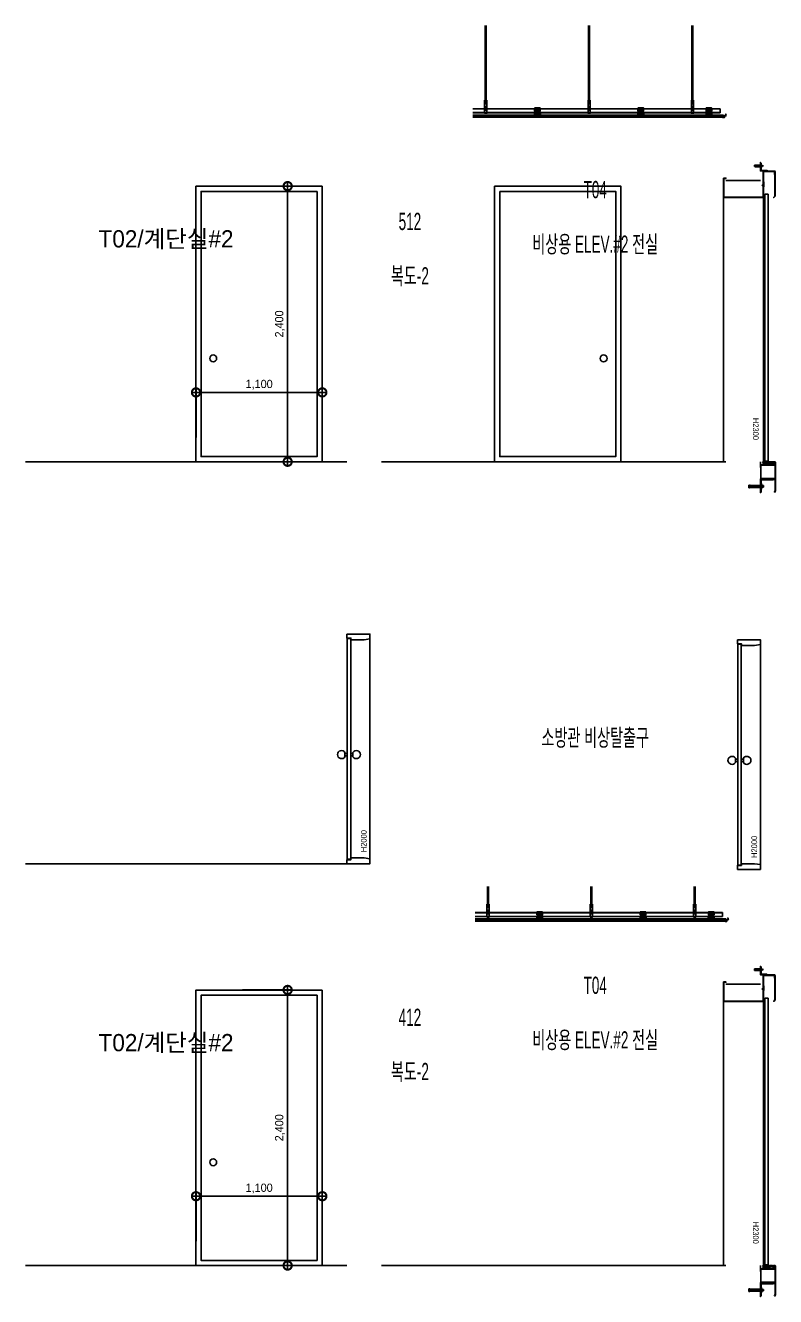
# Model space of a CAD drawing. Header units: millimetres. Extents: x -75040 to 92617, y -36837 to 48530.
# Drawn here: x 8700 to 15232, y 24980 to 36050 of the extents above; entities that cross this region are included whole.
import ezdxf
from ezdxf.enums import TextEntityAlignment as Align

# ---------------------------------------------------------------- set-up
doc = ezdxf.new("R2010")
doc.units = ezdxf.units.MM
doc.header["$LTSCALE"] = 60
doc.layers.get('Defpoints').update_dxf_attribs({"color": 151})
for name, color, linetype in [('A-DIM', 7, 'Continuous'), ('A-DOOR-ELE', 5, 'Continuous'), ('A-ELE-8', 8, 'Continuous'), ('A-ETC-9', 9, 'Continuous'), ('A-FIN', 6, 'Continuous'), ('A-FIN-STAIR', 6, 'Continuous'), ('A-WID', 4, 'Continuous'), ('DOR', 4, 'Continuous'), ('ELE8_3', 8, 'Continuous'), ('FIN', 6, 'Continuous'), ('STL4', 4, 'Continuous'), ('실링', 23, 'Continuous')]:
    doc.layers.add(name, color=color, linetype=linetype)
for name, color, linetype, plot in [('NOPLOT', 191, 'Continuous', False), ('NOPLOT-DIM', 191, 'Continuous', False), ('NOPLOT-TEXT', 11, 'Continuous', False)]:
    doc.layers.add(name, color=color, linetype=linetype, plot=plot)
doc.styles.add('Gdim', font='')
doc.styles.add('Gtx', font='')
doc.styles.get('Gdim').set_extended_font_data('Dotum')
doc.styles.get('Gtx').set_extended_font_data('Dotum')
doc.dimstyles.new('Gdim30(INT)', dxfattribs={"dimscale": 24, "dimtxt": 3, "dimasz": 1, "dimexe": 1.5, "dimexo": 2, "dimgap": 1, "dimtad": 1, "dimdec": 0, "dimzin": 0, "dimdsep": 46, "dimlunit": 6, "dimtxsty": 'Gdim', "dimblk": 'ToneDOT', "dimcen": 1.5, "dimdle": 1.5, "dimclrd": 1, "dimclre": 1, "dimclrt": 256, "dimadec": 1, "dimazin": 0, "dimtfac": 1, "dimtdec": 0, "dimtix": 1, "dimtmove": 2, "dimatfit": 3, "dimldrblk": 'DOT', "dimfxl": 1, "dimtolj": 1, "dimtzin": 0, "dimlwd": -1, "dimlwe": -1, "dimarcsym": 0})

# ---------------------------------------------------------------- blocks, each defined once
blk = doc.blocks.new('A$C5c2f2086')
at = {"layer": 'DOR'}
for p, q in [((259, 276), (259, 2600)), ((259, 2600), (289, 2600)), ((289, 2600), (289, 276)), ((288, 276), (258, 276)), ((268, 276), (268, 266)), ((268, 266), (278, 266)), ((278, 266), (278, 276))]:
    blk.add_line(p, q, dxfattribs=at)
at = {"layer": 'DOR', "elevation": 0}
for points in [[(-100, 2740), (-100, 2570), (-97, 2573), (-97, 2573), (-97, 2573), (-97, 2737), (-80, 2737), (-80, 2740)], [(-97, 2573), (-100, 2570), (248, 2570), (248, 2680), (236, 2680), (236, 2677), (245, 2677), (245, 2573), (-97, 2573)]]:
    blk.add_lwpolyline(points, close=True, dxfattribs=at)
at = {"layer": 'ELE8_3'}
for p, q in [((246, 2847), (164, 2847)), ((169, 2853), (174, 2853)), ((169, 2840), (169, 2853)), ((174, 2840), (169, 2840)), ((174, 2854), (174, 2853)), ((219, 2854), (174, 2854)), ((182, 2851), (174, 2853)), ((182, 2842), (174, 2840)), ((174, 2839), (174, 2840)), ((219, 2839), (174, 2839)), ((177, 2842), (177, 2851)), ((236, 2851), (177, 2851)), ((236, 2842), (177, 2842)), ((219, 2841), (179, 2841)), ((219, 2852), (180, 2852)), ((226, 2861), (227, 2861)), ((227, 2833), (226, 2833)), ((227, 2861), (227, 2833)), ((239, 2851), (236, 2851)), ((236, 2842), (239, 2842)), ((239, 2842), (239, 2851)), ((-100, 270), (-100, 2570)), ((248, 270), (248, 2570)), ((223, 243), (223, 122)), ((348, 243), (223, 243)), ((223, 240), (348, 240)), ((223, 125), (348, 125)), ((223, 122), (348, 122)), ((119, 45), (119, 66)), ((122, 60), (124, 68)), ((135, 62), (122, 67)), ((124, 44), (122, 51)), ((135, 50), (122, 44)), ((132, 56), (123, 59)), ((132, 56), (123, 53)), ((129, 67), (125, 68)), ((129, 45), (125, 43)), ((129, 67), (129, 66)), ((131, 65), (129, 66)), ((131, 47), (129, 46)), ((129, 45), (129, 46)), ((131, 66), (131, 65)), ((135, 64), (131, 66)), ((131, 46), (131, 47)), ((135, 47), (131, 46)), ((180, 64), (135, 64)), ((241, 62), (135, 62)), ((135, 50), (241, 50)), ((135, 47), (180, 47)), ((180, 64), (180, 63)), ((182, 63), (180, 63)), ((180, 47), (180, 49)), ((182, 49), (180, 49)), ((219, 64), (182, 64)), ((182, 64), (182, 63)), ((182, 47), (182, 49)), ((182, 47), (219, 47)), ((231, 80), (228, 80)), ((228, 80), (228, 32)), ((231, 32), (228, 32)), ((231, 32), (231, 80)), ((232, 65), (238, 65)), ((232, 61), (238, 61)), ((232, 51), (238, 51)), ((232, 46), (238, 46)), ((239, 48), (239, 63)), ((247, 62), (239, 62)), ((248, 61), (239, 61)), ((248, 51), (239, 51)), ((247, 50), (239, 50)), ((248, 61), (247, 62)), ((247, 50), (247, 62)), ((248, 51), (247, 50)), ((248, 51), (248, 61))]:
    blk.add_line(p, q, dxfattribs=at)
for centre, radius, start, end in [((121, 65), 2.18, 66.5713, 180), ((121, 46), 2.18, 180, 293.4287), ((123, 60), 1.09, 167.4712, 252.3499), ((123, 52), 1.09, 107.6501, 192.5288), ((125, 67), 1.09, 68.1986, 167.4712), ((125, 44), 1.09, 192.5288, 291.8014), ((235, 62), 4.14, 137.6649, 170.3543), ((235, 64), 4.14, 189.6457, 222.5519), ((244, 56), 13.1, 157.1519, 202.8481), ((235, 48), 4.14, 137.4481, 170.3543), ((235, 49), 4.14, 189.6457, 222.3351), ((235, 62), 4.14, 9.6457, 42.3351), ((235, 64), 4.14, 317.4481, 350.3543), ((226, 56), 13.1, 337.1519, 22.8481), ((235, 48), 4.14, 9.6457, 42.5519), ((235, 49), 4.14, 317.6649, 350.3543)]:
    blk.add_arc(centre, radius, start, end, dxfattribs=at)
at = {"layer": 'NOPLOT'}
blk.add_line((-80, 2720), (220, 2720), dxfattribs=at)
at = {"layer": 'STL4', "elevation": 0}
for points in [[(232, 2808), (231, 2809), (231, 2809), (230, 2809), (230, 2810), (229, 2810), (228, 2811), (228, 2811), (228, 2812), (227, 2812), (227, 2813), (226, 2814), (226, 2815), (226, 2816), (226, 2817), (226, 2817), (226, 2871), (220, 2877), (220, 2802), (283, 2802), (277, 2807), (236, 2807), (235, 2807), (234, 2807), (233, 2808), (232, 2808)], [(248, 2797), (342, 2797), (342, 2774), (346, 2774), (346, 2801), (244, 2801), (244, 2690), (248, 2690)], [(349, 2797), (347, 2797), (347, 2584), (336, 2573), (337, 2571), (349, 2583)], [(251, 2707), (249, 2707), (249, 2666), (251, 2666)], [(303, 252), (293, 252), (293, 259), (339, 259), (339, 252), (330, 252), (330, 245), (347, 245), (347, 260), (352, 260), (352, 265), (348, 270), (336, 270), (336, 267), (331, 267), (331, 270), (325, 270), (325, 267), (320, 267), (320, 270), (315, 270), (315, 267), (310, 267), (310, 270), (304, 270), (304, 267), (299, 267), (299, 270), (283, 270), (283, 259), (263, 259), (263, 270), (242, 270), (242, 263), (247, 263), (247, 252), (242, 252), (242, 245), (252, 245), (252, 260), (257, 260), (257, 245), (303, 245)], [(352, 259), (348, 259), (348, 240), (348, 17), (343, 8), (346, 5), (352, 16)]]:
    blk.add_lwpolyline(points, close=True, dxfattribs=at)
blk.add_lwpolyline([(340, 120), (220, 120), (220, 0), (228, 6), (228, 106, -0.416885), (234, 112), (334, 112)], format="xyb", close=True, dxfattribs=at)
at = {"layer": 'NOPLOT', "color": 1, "style": 'Gtx'}
blk.add_text('H2300', height=50, rotation=270, dxfattribs=at).set_placement((155, 652))
blk = doc.blocks.new('A$Ce6bcf35f')
at = {"layer": 'A-ELE-8', "ltscale": 20}
blk.add_line((282, 1958), (282, 42), dxfattribs=at)
at = {"layer": 'A-WID'}
for p, q in [((65, 932), (65, 968)), ((65, 960), (85, 960)), ((65, 940), (85, 940)), ((135, 960), (115, 960)), ((135, 940), (115, 940)), ((135, 932), (135, 968))]:
    blk.add_line(p, q, dxfattribs=at)
for points in [[(82, 2000), (282, 2000), (282, 1958), (282, 1958), (232, 1950), (218, 1950), (218, 1950), (117, 1950), (117, 1965), (82, 1965), (82, 1973), (82, 1973), (82, 2000)], [(85, 1962), (85, 38), (115, 38), (115, 1962)], [(82, 0), (282, 0), (282, 42), (282, 42), (232, 50), (218, 50), (218, 50), (117, 50), (117, 35), (82, 35), (82, 27), (82, 27), (82, 0)]]:
    blk.add_lwpolyline(points, close=True, dxfattribs=at)
for centre, start, end in [((35, 950), 31.0027, 328.9973), ((165, 950), 211.0027, 148.9973)]:
    blk.add_arc(centre, 35, start, end, dxfattribs=at)
at = {"layer": 'NOPLOT', "color": 1, "style": 'Gtx'}
blk.add_text('H2000', height=50, rotation=90, dxfattribs=at).set_placement((254, 100))
blk = doc.blocks.new('ToneDOT')
at = {"layer": 'A-DIM', "color": 1, "linetype": 'ByBlock'}
blk.add_line((1.5, 0), (-1.5, 0), dxfattribs=at)
at = {"layer": 'A-DIM', "color": 1, "linetype": 'ByBlock', "const_width": 3}
blk.add_lwpolyline([(0.375, 0, 1), (-0.375, 0, 1)], format="xyb", close=True, dxfattribs=at)
blk = doc.blocks.new('*D12')
at = {"layer": 'Defpoints', "color": 0, "transparency": 16777216}
for p in [(19876, 3418), (19876, 1018), (20316, 1018)]:
    blk.add_point(p, dxfattribs=at)
at = {"layer": 'NOPLOT-DIM', "color": 1, "transparency": 16777216}
for p, q in [((19924, 3418), (20352, 3418)), ((20316, 3394), (20316, 1042)), ((19924, 1018), (20352, 1018))]:
    blk.add_line(p, q, dxfattribs=at)
at = {"layer": 'NOPLOT-DIM', "color": 1, "transparency": 16777216, "xscale": 24, "yscale": 24, "zscale": 24}
for p, rotation in [((20316, 3418), 90), ((20316, 1018), 270)]:
    blk.add_blockref('ToneDOT', p, dxfattribs=dict(at, rotation=rotation))
at = {"layer": 'NOPLOT-DIM', "transparency": 16777216, "insert": (20249, 2218), "char_height": 72, "attachment_point": 5, "rotation": 90, "style": 'Gdim'}
blk.add_mtext('\\A1;2,400', dxfattribs=at)
blk = doc.blocks.new('_Dot')
at = {"color": 0, "linetype": 'ByBlock', "lineweight": -2}
blk.add_line((-0.5, 0), (-1, 0), dxfattribs=at)
at = {"color": 0, "linetype": 'ByBlock', "const_width": 0.5}
blk.add_lwpolyline([(-0.25, 0, 1), (0.25, 0, 1)], format="xyb", close=True, dxfattribs=at)
blk = doc.blocks.new('*D13')
at = {"layer": 'Defpoints', "color": 0, "transparency": 16777216}
for p in [(20618, 1622, 0), (19518, 1182, 0), (20618, 1182, 0)]:
    blk.add_point(p, dxfattribs=at)
at = {"layer": 'NOPLOT-DIM', "color": 1, "transparency": 16777216}
for p, q in [((19518, 1230, 0), (19518, 1658, 0)), ((19542, 1622, 0), (20594, 1622, 0)), ((20618, 1230, 0), (20618, 1658, 0))]:
    blk.add_line(p, q, dxfattribs=at)
at = {"layer": 'NOPLOT-DIM', "color": 1, "transparency": 16777216, "xscale": 24, "yscale": 24, "zscale": 24, "rotation": 180}
blk.add_blockref('ToneDOT', (19518, 1622, 0), dxfattribs=at)
at = {"layer": 'NOPLOT-DIM', "color": 1, "transparency": 16777216, "xscale": 24, "yscale": 24, "zscale": 24}
blk.add_blockref('ToneDOT', (20618, 1622, 0), dxfattribs=at)
at = {"layer": 'NOPLOT-DIM', "transparency": 16777216, "insert": (20068, 1689, 0), "char_height": 72, "attachment_point": 5, "style": 'Gdim'}
blk.add_mtext('\\A1;1,100', dxfattribs=at)
blk = doc.blocks.new('*U68')
at = {"layer": 'A-ETC-9'}
for p, q in [((357, 225), (357, 84)), ((366, 225), (366, 86)), ((1257, 225), (1257, 84)), ((1266, 225), (1266, 86)), ((2157, 225), (2157, 84)), ((2166, 225), (2166, 86)), ((351, 66), (351, 73)), ((351, 56), (351, 63)), ((369, 73), (354, 73)), ((354, 55), (356, 55)), ((356, 83), (367, 85)), ((356, 83), (357, 84)), ((356, 83), (357, 82)), ((356, 80), (367, 83)), ((356, 80), (357, 82)), ((356, 78), (367, 81)), ((356, 78), (357, 80)), ((356, 80), (357, 80)), ((356, 76), (367, 79)), ((356, 76), (357, 78)), ((356, 78), (357, 78)), ((356, 74), (367, 77)), ((356, 74), (357, 76)), ((356, 76), (357, 76)), ((356, 74), (357, 74)), ((356, 66), (356, 73)), ((356, 56), (356, 63)), ((356, 54), (357, 55)), ((356, 55), (357, 55)), ((356, 54), (363, 55)), ((356, 55), (366, 55)), ((356, 54), (357, 53)), ((356, 52), (367, 54)), ((356, 52), (357, 53)), ((356, 52), (357, 51)), ((356, 50), (367, 52)), ((356, 50), (357, 51)), ((356, 50), (357, 49)), ((356, 48), (367, 50)), ((356, 48), (357, 49)), ((356, 48), (357, 47)), ((356, 46), (367, 48)), ((356, 46), (357, 47)), ((356, 46), (357, 45)), ((356, 44), (367, 46)), ((356, 44), (357, 45)), ((356, 44), (357, 43)), ((357, 84), (366, 86)), ((357, 84), (366, 86)), ((357, 82), (366, 83)), ((357, 82), (366, 83)), ((357, 80), (366, 81)), ((357, 80), (366, 81)), ((357, 78), (366, 79)), ((357, 78), (366, 79)), ((357, 76), (366, 77)), ((357, 76), (366, 77)), ((357, 74), (366, 75)), ((357, 74), (366, 75)), ((357, 55), (358, 55)), ((357, 55), (358, 55)), ((357, 53), (366, 55)), ((357, 53), (366, 55)), ((357, 51), (366, 53)), ((357, 51), (366, 53)), ((357, 49), (366, 51)), ((357, 49), (366, 51)), ((357, 47), (366, 49)), ((357, 47), (366, 49)), ((357, 45), (366, 47)), ((357, 45), (366, 47)), ((357, 43), (366, 45)), ((357, 43), (366, 45)), ((357, 43), (366, 43)), ((361, 73), (367, 75)), ((366, 86), (367, 85)), ((366, 83), (367, 85)), ((366, 83), (367, 83)), ((366, 81), (367, 83)), ((366, 81), (367, 81)), ((366, 79), (367, 81)), ((366, 79), (367, 79)), ((366, 77), (367, 79)), ((366, 77), (367, 77)), ((366, 75), (367, 77)), ((366, 75), (367, 75)), ((366, 73), (367, 75)), ((366, 66), (366, 73)), ((366, 56), (366, 63)), ((366, 55), (369, 55)), ((366, 55), (367, 54)), ((366, 55), (366, 55)), ((366, 53), (367, 54)), ((366, 53), (367, 52)), ((366, 51), (367, 52)), ((366, 51), (367, 50)), ((366, 49), (367, 50)), ((366, 49), (367, 48)), ((366, 47), (367, 48)), ((366, 47), (367, 46)), ((366, 45), (367, 46)), ((366, 45), (366, 43)), ((371, 66), (371, 73)), ((371, 56), (371, 63)), ((1251, 66), (1251, 73)), ((1251, 56), (1251, 63)), ((1269, 73), (1254, 73)), ((1254, 55), (1256, 55)), ((1256, 83), (1267, 85)), ((1256, 83), (1257, 84)), ((1256, 83), (1257, 82)), ((1256, 80), (1267, 83)), ((1256, 80), (1257, 82)), ((1256, 78), (1267, 81)), ((1256, 78), (1257, 80)), ((1256, 80), (1257, 80)), ((1256, 76), (1267, 79)), ((1256, 76), (1257, 78)), ((1256, 78), (1257, 78)), ((1256, 74), (1267, 77)), ((1256, 74), (1257, 76)), ((1256, 76), (1257, 76)), ((1256, 74), (1257, 74)), ((1256, 66), (1256, 73)), ((1256, 56), (1256, 63)), ((1256, 54), (1257, 55)), ((1256, 55), (1257, 55)), ((1256, 54), (1263, 55)), ((1256, 55), (1266, 55)), ((1256, 54), (1257, 53)), ((1256, 52), (1267, 54)), ((1256, 52), (1257, 53)), ((1256, 52), (1257, 51)), ((1256, 50), (1267, 52)), ((1256, 50), (1257, 51)), ((1256, 50), (1257, 49)), ((1256, 48), (1267, 50)), ((1256, 48), (1257, 49)), ((1256, 48), (1257, 47)), ((1256, 46), (1267, 48)), ((1256, 46), (1257, 47)), ((1256, 46), (1257, 45)), ((1256, 44), (1267, 46)), ((1256, 44), (1257, 45)), ((1256, 44), (1257, 43)), ((1257, 84), (1266, 86)), ((1257, 84), (1266, 86)), ((1257, 82), (1266, 83)), ((1257, 82), (1266, 83)), ((1257, 80), (1266, 81)), ((1257, 80), (1266, 81)), ((1257, 78), (1266, 79)), ((1257, 78), (1266, 79)), ((1257, 76), (1266, 77)), ((1257, 76), (1266, 77)), ((1257, 74), (1266, 75)), ((1257, 74), (1266, 75)), ((1257, 55), (1258, 55)), ((1257, 55), (1258, 55)), ((1257, 53), (1266, 55)), ((1257, 53), (1266, 55)), ((1257, 51), (1266, 53)), ((1257, 51), (1266, 53)), ((1257, 49), (1266, 51)), ((1257, 49), (1266, 51)), ((1257, 47), (1266, 49)), ((1257, 47), (1266, 49)), ((1257, 45), (1266, 47)), ((1257, 45), (1266, 47)), ((1257, 43), (1266, 45)), ((1257, 43), (1266, 45)), ((1257, 43), (1266, 43)), ((1261, 73), (1267, 75)), ((1266, 86), (1267, 85)), ((1266, 83), (1267, 85)), ((1266, 83), (1267, 83)), ((1266, 81), (1267, 83)), ((1266, 81), (1267, 81)), ((1266, 79), (1267, 81)), ((1266, 79), (1267, 79)), ((1266, 77), (1267, 79)), ((1266, 77), (1267, 77)), ((1266, 75), (1267, 77)), ((1266, 75), (1267, 75)), ((1266, 73), (1267, 75)), ((1266, 66), (1266, 73)), ((1266, 56), (1266, 63)), ((1266, 55), (1269, 55)), ((1266, 55), (1267, 54)), ((1266, 55), (1266, 55)), ((1266, 53), (1267, 54)), ((1266, 53), (1267, 52)), ((1266, 51), (1267, 52)), ((1266, 51), (1267, 50)), ((1266, 49), (1267, 50)), ((1266, 49), (1267, 48)), ((1266, 47), (1267, 48)), ((1266, 47), (1267, 46)), ((1266, 45), (1267, 46)), ((1266, 45), (1266, 43)), ((1271, 66), (1271, 73)), ((1271, 56), (1271, 63)), ((2151, 66), (2151, 73)), ((2151, 56), (2151, 63)), ((2169, 73), (2154, 73)), ((2154, 55), (2156, 55)), ((2156, 83), (2167, 85)), ((2156, 83), (2157, 84)), ((2156, 83), (2157, 82)), ((2156, 80), (2167, 83)), ((2156, 80), (2157, 82)), ((2156, 78), (2167, 81)), ((2156, 78), (2157, 80)), ((2156, 80), (2157, 80)), ((2156, 76), (2167, 79)), ((2156, 76), (2157, 78)), ((2156, 78), (2157, 78)), ((2156, 74), (2167, 77)), ((2156, 74), (2157, 76)), ((2156, 76), (2157, 76)), ((2156, 74), (2157, 74)), ((2156, 66), (2156, 73)), ((2156, 56), (2156, 63)), ((2156, 54), (2157, 55)), ((2156, 55), (2157, 55)), ((2156, 54), (2163, 55)), ((2156, 55), (2166, 55)), ((2156, 54), (2157, 53)), ((2156, 52), (2167, 54)), ((2156, 52), (2157, 53)), ((2156, 52), (2157, 51)), ((2156, 50), (2167, 52)), ((2156, 50), (2157, 51)), ((2156, 50), (2157, 49)), ((2156, 48), (2167, 50)), ((2156, 48), (2157, 49)), ((2156, 48), (2157, 47)), ((2156, 46), (2167, 48)), ((2156, 46), (2157, 47)), ((2156, 46), (2157, 45)), ((2156, 44), (2167, 46)), ((2156, 44), (2157, 45)), ((2156, 44), (2157, 43)), ((2157, 84), (2166, 86)), ((2157, 84), (2166, 86)), ((2157, 82), (2166, 83)), ((2157, 82), (2166, 83)), ((2157, 80), (2166, 81)), ((2157, 80), (2166, 81)), ((2157, 78), (2166, 79)), ((2157, 78), (2166, 79)), ((2157, 76), (2166, 77)), ((2157, 76), (2166, 77)), ((2157, 74), (2166, 75)), ((2157, 74), (2166, 75)), ((2157, 55), (2158, 55)), ((2157, 55), (2158, 55)), ((2157, 53), (2166, 55)), ((2157, 53), (2166, 55)), ((2157, 51), (2166, 53)), ((2157, 51), (2166, 53)), ((2157, 49), (2166, 51)), ((2157, 49), (2166, 51)), ((2157, 47), (2166, 49)), ((2157, 47), (2166, 49)), ((2157, 45), (2166, 47)), ((2157, 45), (2166, 47)), ((2157, 43), (2166, 45)), ((2157, 43), (2166, 45)), ((2157, 43), (2166, 43)), ((2161, 73), (2167, 75)), ((2166, 86), (2167, 85)), ((2166, 83), (2167, 85)), ((2166, 83), (2167, 83)), ((2166, 81), (2167, 83)), ((2166, 81), (2167, 81)), ((2166, 79), (2167, 81)), ((2166, 79), (2167, 79)), ((2166, 77), (2167, 79)), ((2166, 77), (2167, 77)), ((2166, 75), (2167, 77)), ((2166, 75), (2167, 75)), ((2166, 73), (2167, 75)), ((2166, 66), (2166, 73)), ((2166, 56), (2166, 63)), ((2166, 55), (2169, 55)), ((2166, 55), (2167, 54)), ((2166, 55), (2166, 55)), ((2166, 53), (2167, 54)), ((2166, 53), (2167, 52)), ((2166, 51), (2167, 52)), ((2166, 51), (2167, 50)), ((2166, 49), (2167, 50)), ((2166, 49), (2167, 48)), ((2166, 47), (2167, 48)), ((2166, 47), (2167, 46)), ((2166, 45), (2167, 46)), ((2166, 45), (2166, 43)), ((2171, 66), (2171, 73)), ((2171, 56), (2171, 63)), ((791, 0), (791, -34)), ((791, 0), (831, 0)), ((791, -34), (795, -36)), ((795, -41), (811, -11)), ((827, -36), (795, -36)), ((795, -41), (827, -41)), ((827, -41), (811, -11)), ((831, -34), (827, -36)), ((831, 0), (831, -34)), ((1691, 0), (1691, -34)), ((1691, 0), (1731, 0)), ((1691, -34), (1695, -36)), ((1695, -41), (1711, -11)), ((1727, -36), (1695, -36)), ((1695, -41), (1727, -41)), ((1727, -41), (1711, -11)), ((1731, -34), (1727, -36)), ((1731, 0), (1731, -34))]:
    blk.add_line(p, q, dxfattribs=at)
at = {"layer": 'A-ETC-9', "elevation": 0}
for points in [[(351, 65), (371, 65), (371, -40), (351, -40), (351, 65)], [(351, 63), (371, 63)], [(351, 19), (371, 19)], [(1251, 65), (1271, 65), (1271, -40), (1251, -40), (1251, 65)], [(1251, 63), (1271, 63)], [(1251, 19), (1271, 19)], [(2151, 65), (2171, 65), (2171, -40), (2151, -40), (2151, 65)], [(2151, 63), (2171, 63)], [(2151, 19), (2171, 19)]]:
    blk.add_lwpolyline(points, dxfattribs=at)
for points in [[(794, -29), (794, -41), (788, -41), (788, -43), (834, -43), (834, -41), (829, -41), (829, -29), (836, -20), (836, 5, 0.414214), (834, 6), (788, 6, 0.414214), (787, 5), (787, -20)], [(1694, -29), (1694, -41), (1688, -41), (1688, -43), (1734, -43), (1734, -41), (1729, -41), (1729, -29), (1736, -20), (1736, 5, 0.414214), (1734, 6), (1688, 6, 0.414214), (1687, 5), (1687, -20)], [(825, -53), (818, -53, 0.275955), (818, -54), (817, -55, -0.275955), (816, -55), (806, -55, -0.275955), (805, -55), (805, -54, 0.275955), (804, -53), (798, -53, 0.275955), (797, -54), (796, -55, -0.275955), (795, -55), (788, -55, -0.414214), (787, -54), (787, -39, -0.414214), (788, -38), (791, -38, -0.414214), (792, -39), (792, -40), (793, -40), (793, -39, 0.414214), (791, -37), (788, -37, 0.414214), (786, -39), (786, -55, 0.414214), (787, -56), (796, -56, 0.275955), (797, -55), (797, -55, -0.275955), (798, -54), (803, -54, -0.275955), (804, -55), (805, -55, 0.275955), (806, -56), (817, -56, 0.275955), (818, -55), (818, -55, -0.275955), (819, -54), (824, -54, -0.275955), (825, -55), (825, -55, 0.275955), (826, -56), (835, -56, 0.414214), (836, -55), (836, -39, 0.414214), (834, -37), (831, -37, 0.414214), (829, -39), (829, -40), (830, -40), (830, -39, -0.414214), (831, -38), (834, -38, -0.414214), (835, -39), (835, -54, -0.414214), (834, -55), (827, -55, -0.275955), (826, -55), (825, -54, 0.275955)], [(1725, -53), (1718, -53, 0.275955), (1718, -54), (1717, -55, -0.275955), (1716, -55), (1706, -55, -0.275955), (1705, -55), (1705, -54, 0.275955), (1704, -53), (1698, -53, 0.275955), (1697, -54), (1696, -55, -0.275955), (1695, -55), (1688, -55, -0.414214), (1687, -54), (1687, -39, -0.414214), (1688, -38), (1691, -38, -0.414214), (1692, -39), (1692, -40), (1693, -40), (1693, -39, 0.414214), (1691, -37), (1688, -37, 0.414214), (1686, -39), (1686, -55, 0.414214), (1687, -56), (1696, -56, 0.275955), (1697, -55), (1697, -55, -0.275955), (1698, -54), (1703, -54, -0.275955), (1704, -55), (1705, -55, 0.275955), (1706, -56), (1717, -56, 0.275955), (1718, -55), (1718, -55, -0.275955), (1719, -54), (1724, -54, -0.275955), (1725, -55), (1725, -55, 0.275955), (1726, -56), (1735, -56, 0.414214), (1736, -55), (1736, -39, 0.414214), (1734, -37), (1731, -37, 0.414214), (1729, -39), (1729, -40), (1730, -40), (1730, -39, -0.414214), (1731, -38), (1734, -38, -0.414214), (1735, -39), (1735, -54, -0.414214), (1734, -55), (1727, -55, -0.275955), (1726, -55), (1725, -54, 0.275955)]]:
    blk.add_lwpolyline(points, format="xyb", close=True, dxfattribs=at)
at = {"layer": 'A-ETC-9'}
for points in [[(793, -3), (793, -17, 0.414214), (794, -18), (797, -18, 0.414214), (798, -17), (798, -3, 0.414214), (797, -2), (794, -2, 0.414214)], [(829, -3), (829, -17, -0.414214), (828, -18), (825, -18, -0.414214), (824, -17), (824, -3, -0.414214), (825, -2), (828, -2, -0.414214)], [(1693, -3), (1693, -17, 0.414214), (1694, -18), (1697, -18, 0.414214), (1698, -17), (1698, -3, 0.414214), (1697, -2), (1694, -2, 0.414214)], [(1729, -3), (1729, -17, -0.414214), (1728, -18), (1725, -18, -0.414214), (1724, -17), (1724, -3, -0.414214), (1725, -2), (1728, -2, -0.414214)]]:
    blk.add_lwpolyline(points, format="xyb", close=True, dxfattribs=at)
for centre in [(361, 8), (1261, 8), (2161, 8), (361, -10), (1261, -10), (2161, -10)]:
    blk.add_circle(centre, 2.5, dxfattribs=at)
for centre, radius, start, end in [((354, 69), 4.07, 52.1211, 127.8789), ((354, 69), 4, 231.3178, 308.6822), ((354, 59), 4.07, 52.1211, 127.8789), ((354, 59), 4, 231.3178, 308.6822), ((361, 58), 15, 70.5288, 109.4712), ((361, 80), 15, 250.5288, 289.4712), ((361, 48), 15, 70.5288, 109.4712), ((361, 70), 15, 250.5288, 289.4712), ((369, 69), 4.07, 52.1211, 127.8789), ((369, 69), 4, 231.3178, 308.6822), ((369, 59), 4.07, 52.1211, 127.8789), ((369, 59), 4, 231.3178, 308.6822), ((1254, 69), 4.07, 52.1211, 127.8789), ((1254, 69), 4, 231.3178, 308.6822), ((1254, 59), 4.07, 52.1211, 127.8789), ((1254, 59), 4, 231.3178, 308.6822), ((1261, 58), 15, 70.5288, 109.4712), ((1261, 80), 15, 250.5288, 289.4712), ((1261, 48), 15, 70.5288, 109.4712), ((1261, 70), 15, 250.5288, 289.4712), ((1269, 69), 4.07, 52.1211, 127.8789), ((1269, 69), 4, 231.3178, 308.6822), ((1269, 59), 4.07, 52.1211, 127.8789), ((1269, 59), 4, 231.3178, 308.6822), ((2154, 69), 4.07, 52.1211, 127.8789), ((2154, 69), 4, 231.3178, 308.6822), ((2154, 59), 4.07, 52.1211, 127.8789), ((2154, 59), 4, 231.3178, 308.6822), ((2161, 58), 15, 70.5288, 109.4712), ((2161, 80), 15, 250.5288, 289.4712), ((2161, 48), 15, 70.5288, 109.4712), ((2161, 70), 15, 250.5288, 289.4712), ((2169, 69), 4.07, 52.1211, 127.8789), ((2169, 69), 4, 231.3178, 308.6822), ((2169, 59), 4.07, 52.1211, 127.8789), ((2169, 59), 4, 231.3178, 308.6822)]:
    blk.add_arc(centre, radius, start, end, dxfattribs=at)
blk = doc.blocks.new('*U67')
at = {"layer": 'A-ETC-9'}
for p, q in [((357, 725), (357, 84)), ((366, 725), (366, 86)), ((1257, 725), (1257, 84)), ((1266, 725), (1266, 86)), ((2157, 725), (2157, 84)), ((2166, 725), (2166, 86)), ((351, 66), (351, 73)), ((351, 56), (351, 63)), ((369, 73), (354, 73)), ((354, 55), (356, 55)), ((356, 83), (367, 85)), ((356, 83), (357, 84)), ((356, 83), (357, 82)), ((356, 80), (367, 83)), ((356, 80), (357, 82)), ((356, 78), (367, 81)), ((356, 78), (357, 80)), ((356, 80), (357, 80)), ((356, 76), (367, 79)), ((356, 76), (357, 78)), ((356, 78), (357, 78)), ((356, 74), (367, 77)), ((356, 74), (357, 76)), ((356, 76), (357, 76)), ((356, 74), (357, 74)), ((356, 66), (356, 73)), ((356, 56), (356, 63)), ((356, 54), (357, 55)), ((356, 55), (357, 55)), ((356, 54), (363, 55)), ((356, 55), (366, 55)), ((356, 54), (357, 53)), ((356, 52), (367, 54)), ((356, 52), (357, 53)), ((356, 52), (357, 51)), ((356, 50), (367, 52)), ((356, 50), (357, 51)), ((356, 50), (357, 49)), ((356, 48), (367, 50)), ((356, 48), (357, 49)), ((356, 48), (357, 47)), ((356, 46), (367, 48)), ((356, 46), (357, 47)), ((356, 46), (357, 45)), ((356, 44), (367, 46)), ((356, 44), (357, 45)), ((356, 44), (357, 43)), ((357, 84), (366, 86)), ((357, 84), (366, 86)), ((357, 82), (366, 83)), ((357, 82), (366, 83)), ((357, 80), (366, 81)), ((357, 80), (366, 81)), ((357, 78), (366, 79)), ((357, 78), (366, 79)), ((357, 76), (366, 77)), ((357, 76), (366, 77)), ((357, 74), (366, 75)), ((357, 74), (366, 75)), ((357, 55), (358, 55)), ((357, 55), (358, 55)), ((357, 53), (366, 55)), ((357, 53), (366, 55)), ((357, 51), (366, 53)), ((357, 51), (366, 53)), ((357, 49), (366, 51)), ((357, 49), (366, 51)), ((357, 47), (366, 49)), ((357, 47), (366, 49)), ((357, 45), (366, 47)), ((357, 45), (366, 47)), ((357, 43), (366, 45)), ((357, 43), (366, 45)), ((357, 43), (366, 43)), ((361, 73), (367, 75)), ((366, 86), (367, 85)), ((366, 83), (367, 85)), ((366, 83), (367, 83)), ((366, 81), (367, 83)), ((366, 81), (367, 81)), ((366, 79), (367, 81)), ((366, 79), (367, 79)), ((366, 77), (367, 79)), ((366, 77), (367, 77)), ((366, 75), (367, 77)), ((366, 75), (367, 75)), ((366, 73), (367, 75)), ((366, 66), (366, 73)), ((366, 56), (366, 63)), ((366, 55), (369, 55)), ((366, 55), (367, 54)), ((366, 55), (366, 55)), ((366, 53), (367, 54)), ((366, 53), (367, 52)), ((366, 51), (367, 52)), ((366, 51), (367, 50)), ((366, 49), (367, 50)), ((366, 49), (367, 48)), ((366, 47), (367, 48)), ((366, 47), (367, 46)), ((366, 45), (367, 46)), ((366, 45), (366, 43)), ((371, 66), (371, 73)), ((371, 56), (371, 63)), ((1251, 66), (1251, 73)), ((1251, 56), (1251, 63)), ((1269, 73), (1254, 73)), ((1254, 55), (1256, 55)), ((1256, 83), (1267, 85)), ((1256, 83), (1257, 84)), ((1256, 83), (1257, 82)), ((1256, 80), (1267, 83)), ((1256, 80), (1257, 82)), ((1256, 78), (1267, 81)), ((1256, 78), (1257, 80)), ((1256, 80), (1257, 80)), ((1256, 76), (1267, 79)), ((1256, 76), (1257, 78)), ((1256, 78), (1257, 78)), ((1256, 74), (1267, 77)), ((1256, 74), (1257, 76)), ((1256, 76), (1257, 76)), ((1256, 74), (1257, 74)), ((1256, 66), (1256, 73)), ((1256, 56), (1256, 63)), ((1256, 54), (1257, 55)), ((1256, 55), (1257, 55)), ((1256, 54), (1263, 55)), ((1256, 55), (1266, 55)), ((1256, 54), (1257, 53)), ((1256, 52), (1267, 54)), ((1256, 52), (1257, 53)), ((1256, 52), (1257, 51)), ((1256, 50), (1267, 52)), ((1256, 50), (1257, 51)), ((1256, 50), (1257, 49)), ((1256, 48), (1267, 50)), ((1256, 48), (1257, 49)), ((1256, 48), (1257, 47)), ((1256, 46), (1267, 48)), ((1256, 46), (1257, 47)), ((1256, 46), (1257, 45)), ((1256, 44), (1267, 46)), ((1256, 44), (1257, 45)), ((1256, 44), (1257, 43)), ((1257, 84), (1266, 86)), ((1257, 84), (1266, 86)), ((1257, 82), (1266, 83)), ((1257, 82), (1266, 83)), ((1257, 80), (1266, 81)), ((1257, 80), (1266, 81)), ((1257, 78), (1266, 79)), ((1257, 78), (1266, 79)), ((1257, 76), (1266, 77)), ((1257, 76), (1266, 77)), ((1257, 74), (1266, 75)), ((1257, 74), (1266, 75)), ((1257, 55), (1258, 55)), ((1257, 55), (1258, 55)), ((1257, 53), (1266, 55)), ((1257, 53), (1266, 55)), ((1257, 51), (1266, 53)), ((1257, 51), (1266, 53)), ((1257, 49), (1266, 51)), ((1257, 49), (1266, 51)), ((1257, 47), (1266, 49)), ((1257, 47), (1266, 49)), ((1257, 45), (1266, 47)), ((1257, 45), (1266, 47)), ((1257, 43), (1266, 45)), ((1257, 43), (1266, 45)), ((1257, 43), (1266, 43)), ((1261, 73), (1267, 75)), ((1266, 86), (1267, 85)), ((1266, 83), (1267, 85)), ((1266, 83), (1267, 83)), ((1266, 81), (1267, 83)), ((1266, 81), (1267, 81)), ((1266, 79), (1267, 81)), ((1266, 79), (1267, 79)), ((1266, 77), (1267, 79)), ((1266, 77), (1267, 77)), ((1266, 75), (1267, 77)), ((1266, 75), (1267, 75)), ((1266, 73), (1267, 75)), ((1266, 66), (1266, 73)), ((1266, 56), (1266, 63)), ((1266, 55), (1269, 55)), ((1266, 55), (1267, 54)), ((1266, 55), (1266, 55)), ((1266, 53), (1267, 54)), ((1266, 53), (1267, 52)), ((1266, 51), (1267, 52)), ((1266, 51), (1267, 50)), ((1266, 49), (1267, 50)), ((1266, 49), (1267, 48)), ((1266, 47), (1267, 48)), ((1266, 47), (1267, 46)), ((1266, 45), (1267, 46)), ((1266, 45), (1266, 43)), ((1271, 66), (1271, 73)), ((1271, 56), (1271, 63)), ((2151, 66), (2151, 73)), ((2151, 56), (2151, 63)), ((2169, 73), (2154, 73)), ((2154, 55), (2156, 55)), ((2156, 83), (2167, 85)), ((2156, 83), (2157, 84)), ((2156, 83), (2157, 82)), ((2156, 80), (2167, 83)), ((2156, 80), (2157, 82)), ((2156, 78), (2167, 81)), ((2156, 78), (2157, 80)), ((2156, 80), (2157, 80)), ((2156, 76), (2167, 79)), ((2156, 76), (2157, 78)), ((2156, 78), (2157, 78)), ((2156, 74), (2167, 77)), ((2156, 74), (2157, 76)), ((2156, 76), (2157, 76)), ((2156, 74), (2157, 74)), ((2156, 66), (2156, 73)), ((2156, 56), (2156, 63)), ((2156, 54), (2157, 55)), ((2156, 55), (2157, 55)), ((2156, 54), (2163, 55)), ((2156, 55), (2166, 55)), ((2156, 54), (2157, 53)), ((2156, 52), (2167, 54)), ((2156, 52), (2157, 53)), ((2156, 52), (2157, 51)), ((2156, 50), (2167, 52)), ((2156, 50), (2157, 51)), ((2156, 50), (2157, 49)), ((2156, 48), (2167, 50)), ((2156, 48), (2157, 49)), ((2156, 48), (2157, 47)), ((2156, 46), (2167, 48)), ((2156, 46), (2157, 47)), ((2156, 46), (2157, 45)), ((2156, 44), (2167, 46)), ((2156, 44), (2157, 45)), ((2156, 44), (2157, 43)), ((2157, 84), (2166, 86)), ((2157, 84), (2166, 86)), ((2157, 82), (2166, 83)), ((2157, 82), (2166, 83)), ((2157, 80), (2166, 81)), ((2157, 80), (2166, 81)), ((2157, 78), (2166, 79)), ((2157, 78), (2166, 79)), ((2157, 76), (2166, 77)), ((2157, 76), (2166, 77)), ((2157, 74), (2166, 75)), ((2157, 74), (2166, 75)), ((2157, 55), (2158, 55)), ((2157, 55), (2158, 55)), ((2157, 53), (2166, 55)), ((2157, 53), (2166, 55)), ((2157, 51), (2166, 53)), ((2157, 51), (2166, 53)), ((2157, 49), (2166, 51)), ((2157, 49), (2166, 51)), ((2157, 47), (2166, 49)), ((2157, 47), (2166, 49)), ((2157, 45), (2166, 47)), ((2157, 45), (2166, 47)), ((2157, 43), (2166, 45)), ((2157, 43), (2166, 45)), ((2157, 43), (2166, 43)), ((2161, 73), (2167, 75)), ((2166, 86), (2167, 85)), ((2166, 83), (2167, 85)), ((2166, 83), (2167, 83)), ((2166, 81), (2167, 83)), ((2166, 81), (2167, 81)), ((2166, 79), (2167, 81)), ((2166, 79), (2167, 79)), ((2166, 77), (2167, 79)), ((2166, 77), (2167, 77)), ((2166, 75), (2167, 77)), ((2166, 75), (2167, 75)), ((2166, 73), (2167, 75)), ((2166, 66), (2166, 73)), ((2166, 56), (2166, 63)), ((2166, 55), (2169, 55)), ((2166, 55), (2167, 54)), ((2166, 55), (2166, 55)), ((2166, 53), (2167, 54)), ((2166, 53), (2167, 52)), ((2166, 51), (2167, 52)), ((2166, 51), (2167, 50)), ((2166, 49), (2167, 50)), ((2166, 49), (2167, 48)), ((2166, 47), (2167, 48)), ((2166, 47), (2167, 46)), ((2166, 45), (2167, 46)), ((2166, 45), (2166, 43)), ((2171, 66), (2171, 73)), ((2171, 56), (2171, 63)), ((791, 0), (791, -34)), ((791, 0), (831, 0)), ((791, -34), (795, -36)), ((795, -41), (811, -11)), ((827, -36), (795, -36)), ((795, -41), (827, -41)), ((827, -41), (811, -11)), ((831, -34), (827, -36)), ((831, 0), (831, -34)), ((1691, 0), (1691, -34)), ((1691, 0), (1731, 0)), ((1691, -34), (1695, -36)), ((1695, -41), (1711, -11)), ((1727, -36), (1695, -36)), ((1695, -41), (1727, -41)), ((1727, -41), (1711, -11)), ((1731, -34), (1727, -36)), ((1731, 0), (1731, -34))]:
    blk.add_line(p, q, dxfattribs=at)
at = {"layer": 'A-ETC-9', "elevation": 0}
for points in [[(351, 65), (371, 65), (371, -40), (351, -40), (351, 65)], [(351, 63), (371, 63)], [(351, 19), (371, 19)], [(1251, 65), (1271, 65), (1271, -40), (1251, -40), (1251, 65)], [(1251, 63), (1271, 63)], [(1251, 19), (1271, 19)], [(2151, 65), (2171, 65), (2171, -40), (2151, -40), (2151, 65)], [(2151, 63), (2171, 63)], [(2151, 19), (2171, 19)]]:
    blk.add_lwpolyline(points, dxfattribs=at)
for points in [[(794, -29), (794, -41), (788, -41), (788, -43), (834, -43), (834, -41), (829, -41), (829, -29), (836, -20), (836, 5, 0.414214), (834, 6), (788, 6, 0.414214), (787, 5), (787, -20)], [(1694, -29), (1694, -41), (1688, -41), (1688, -43), (1734, -43), (1734, -41), (1729, -41), (1729, -29), (1736, -20), (1736, 5, 0.414214), (1734, 6), (1688, 6, 0.414214), (1687, 5), (1687, -20)], [(825, -53), (818, -53, 0.275955), (818, -54), (817, -55, -0.275955), (816, -55), (806, -55, -0.275955), (805, -55), (805, -54, 0.275955), (804, -53), (798, -53, 0.275955), (797, -54), (796, -55, -0.275955), (795, -55), (788, -55, -0.414214), (787, -54), (787, -39, -0.414214), (788, -38), (791, -38, -0.414214), (792, -39), (792, -40), (793, -40), (793, -39, 0.414214), (791, -37), (788, -37, 0.414214), (786, -39), (786, -55, 0.414214), (787, -56), (796, -56, 0.275955), (797, -55), (797, -55, -0.275955), (798, -54), (803, -54, -0.275955), (804, -55), (805, -55, 0.275955), (806, -56), (817, -56, 0.275955), (818, -55), (818, -55, -0.275955), (819, -54), (824, -54, -0.275955), (825, -55), (825, -55, 0.275955), (826, -56), (835, -56, 0.414214), (836, -55), (836, -39, 0.414214), (834, -37), (831, -37, 0.414214), (829, -39), (829, -40), (830, -40), (830, -39, -0.414214), (831, -38), (834, -38, -0.414214), (835, -39), (835, -54, -0.414214), (834, -55), (827, -55, -0.275955), (826, -55), (825, -54, 0.275955)], [(1725, -53), (1718, -53, 0.275955), (1718, -54), (1717, -55, -0.275955), (1716, -55), (1706, -55, -0.275955), (1705, -55), (1705, -54, 0.275955), (1704, -53), (1698, -53, 0.275955), (1697, -54), (1696, -55, -0.275955), (1695, -55), (1688, -55, -0.414214), (1687, -54), (1687, -39, -0.414214), (1688, -38), (1691, -38, -0.414214), (1692, -39), (1692, -40), (1693, -40), (1693, -39, 0.414214), (1691, -37), (1688, -37, 0.414214), (1686, -39), (1686, -55, 0.414214), (1687, -56), (1696, -56, 0.275955), (1697, -55), (1697, -55, -0.275955), (1698, -54), (1703, -54, -0.275955), (1704, -55), (1705, -55, 0.275955), (1706, -56), (1717, -56, 0.275955), (1718, -55), (1718, -55, -0.275955), (1719, -54), (1724, -54, -0.275955), (1725, -55), (1725, -55, 0.275955), (1726, -56), (1735, -56, 0.414214), (1736, -55), (1736, -39, 0.414214), (1734, -37), (1731, -37, 0.414214), (1729, -39), (1729, -40), (1730, -40), (1730, -39, -0.414214), (1731, -38), (1734, -38, -0.414214), (1735, -39), (1735, -54, -0.414214), (1734, -55), (1727, -55, -0.275955), (1726, -55), (1725, -54, 0.275955)]]:
    blk.add_lwpolyline(points, format="xyb", close=True, dxfattribs=at)
at = {"layer": 'A-ETC-9'}
for points in [[(793, -3), (793, -17, 0.414214), (794, -18), (797, -18, 0.414214), (798, -17), (798, -3, 0.414214), (797, -2), (794, -2, 0.414214)], [(829, -3), (829, -17, -0.414214), (828, -18), (825, -18, -0.414214), (824, -17), (824, -3, -0.414214), (825, -2), (828, -2, -0.414214)], [(1693, -3), (1693, -17, 0.414214), (1694, -18), (1697, -18, 0.414214), (1698, -17), (1698, -3, 0.414214), (1697, -2), (1694, -2, 0.414214)], [(1729, -3), (1729, -17, -0.414214), (1728, -18), (1725, -18, -0.414214), (1724, -17), (1724, -3, -0.414214), (1725, -2), (1728, -2, -0.414214)]]:
    blk.add_lwpolyline(points, format="xyb", close=True, dxfattribs=at)
for centre in [(361, 8), (1261, 8), (2161, 8), (361, -10), (1261, -10), (2161, -10)]:
    blk.add_circle(centre, 2.5, dxfattribs=at)
for centre, radius, start, end in [((354, 69), 4.07, 52.1211, 127.8789), ((354, 69), 4, 231.3178, 308.6822), ((354, 59), 4.07, 52.1211, 127.8789), ((354, 59), 4, 231.3178, 308.6822), ((361, 58), 15, 70.5288, 109.4712), ((361, 80), 15, 250.5288, 289.4712), ((361, 48), 15, 70.5288, 109.4712), ((361, 70), 15, 250.5288, 289.4712), ((369, 69), 4.07, 52.1211, 127.8789), ((369, 69), 4, 231.3178, 308.6822), ((369, 59), 4.07, 52.1211, 127.8789), ((369, 59), 4, 231.3178, 308.6822), ((1254, 69), 4.07, 52.1211, 127.8789), ((1254, 69), 4, 231.3178, 308.6822), ((1254, 59), 4.07, 52.1211, 127.8789), ((1254, 59), 4, 231.3178, 308.6822), ((1261, 58), 15, 70.5288, 109.4712), ((1261, 80), 15, 250.5288, 289.4712), ((1261, 48), 15, 70.5288, 109.4712), ((1261, 70), 15, 250.5288, 289.4712), ((1269, 69), 4.07, 52.1211, 127.8789), ((1269, 69), 4, 231.3178, 308.6822), ((1269, 59), 4.07, 52.1211, 127.8789), ((1269, 59), 4, 231.3178, 308.6822), ((2154, 69), 4.07, 52.1211, 127.8789), ((2154, 69), 4, 231.3178, 308.6822), ((2154, 59), 4.07, 52.1211, 127.8789), ((2154, 59), 4, 231.3178, 308.6822), ((2161, 58), 15, 70.5288, 109.4712), ((2161, 80), 15, 250.5288, 289.4712), ((2161, 48), 15, 70.5288, 109.4712), ((2161, 70), 15, 250.5288, 289.4712), ((2169, 69), 4.07, 52.1211, 127.8789), ((2169, 69), 4, 231.3178, 308.6822), ((2169, 59), 4.07, 52.1211, 127.8789), ((2169, 59), 4, 231.3178, 308.6822)]:
    blk.add_arc(centre, radius, start, end, dxfattribs=at)
blk = doc.blocks.new('A$C9907ef45')
at = {"layer": 'A-DOOR-ELE', "elevation": 0}
for points in [[(1136, 2436), (36, 2436), (36, 36), (1136, 36)], [(1091, 2391), (81, 2391), (81, 81), (1091, 81)]]:
    blk.add_lwpolyline(points, close=True, dxfattribs=at)
at = {"layer": 'A-DOOR-ELE'}
blk.add_circle((186, 936, 0), 30, dxfattribs=at)
at = {"layer": 'NOPLOT-DIM'}
for base, p1, p2, angle, picture, middle in [((834.4, 36), (394.5, 2436), (394.5, 36), 90, '*D12', (767.4, 1236)), ((1136, 639.9, 0), (36, 200, 0), (1136, 200, 0), 180, '*D13', (586, 706.9, 0))]:
    dim = blk.add_linear_dim(base=base, p1=p1, p2=p2, angle=angle, dimstyle='Gdim30(INT)', dxfattribs=at)
    dim.commit()
    dim.dimension.update_dxf_attribs({"geometry": picture, "text_midpoint": middle, "insert": (-19481.6, -981.6)})

msp = doc.modelspace()

# ---------------------------------------------------------------- linework, layer by layer
at = {"color": 1}
for p, q in [((14798, 35273.5, 0), (14798, 35269.7, 0)), ((14798, 35273.5), (14798, 35269.7)), ((14804.7, 35271.6, 0), (14798, 35272.9, 0)), ((14804.7, 35271.6), (14798, 35272.9)), ((14804.7, 35271.6, 0), (14798, 35270.3, 0)), ((14804.7, 35271.6), (14798, 35270.3)), ((14818.1, 28273.5, 0), (14818.1, 28269.7, 0)), ((14818.1, 28273.5), (14818.1, 28269.7)), ((14824.8, 28271.6, 0), (14818.1, 28272.9, 0)), ((14824.8, 28271.6), (14818.1, 28272.9)), ((14824.8, 28271.6, 0), (14818.1, 28270.3, 0)), ((14824.8, 28271.6), (14818.1, 28270.3))]:
    msp.add_line(p, q, dxfattribs=at)
at = {"color": 1, "const_width": 0.1, "elevation": 0}
for points in [[(14793.6, 35271.6), (14792.7, 35271.6)], [(14804.7, 35271.6), (14794.7, 35271.6)], [(14806.8, 35271.6), (14805.8, 35271.6)], [(14813.8, 28271.6), (14812.8, 28271.6)], [(14813.8, 28271.6), (14812.8, 28271.6)], [(14824.8, 28271.6), (14814.8, 28271.6)], [(14824.8, 28271.6), (14814.8, 28271.6)], [(14826.9, 28271.6), (14826, 28271.6)], [(14826.9, 28271.6), (14826, 28271.6)]]:
    msp.add_lwpolyline(points, dxfattribs=at)
at = {"color": 1, "const_width": 0.1}
for points in [[(14793.6, 35271.6), (14792.7, 35271.6)], [(14804.7, 35271.6), (14794.7, 35271.6)], [(14806.8, 35271.6), (14805.8, 35271.6)]]:
    msp.add_lwpolyline(points, dxfattribs=at)
at = {"color": 1}
for centre, radius, start, end in [((14798, 35271.6, 0), 1.87, 90, 168.20687), ((14798, 35271.6), 1.87, 90, 168.20687), ((14796.1, 35271.6, 0), 0.384, 275.89656, 84.10344), ((14796.1, 35271.6), 0.384, 275.89656, 84.10344), ((14798, 35271.6, 0), 1.87, 191.79313, 270), ((14798, 35271.6), 1.87, 191.79313, 270), ((14818.1, 28271.6, 0), 1.87, 90, 168.20687), ((14818.1, 28271.6), 1.87, 90, 168.20687), ((14816.3, 28271.6, 0), 0.384, 275.89656, 84.10344), ((14816.3, 28271.6), 0.384, 275.89656, 84.10344), ((14818.1, 28271.6, 0), 1.87, 191.79313, 270), ((14818.1, 28271.6), 1.87, 191.79313, 270)]:
    msp.add_arc(centre, radius, start, end, dxfattribs=at)
at = {"layer": 'A-ELE-8'}
for p, q in [((12594.9, 35259.5), (14778.9, 35259.5)), ((12615, 28259.5), (14799, 28259.5, 0))]:
    msp.add_line(p, q, dxfattribs=at)
at = {"layer": 'A-ETC-9'}
for p, q in [((12594.9, 35325, 0), (14748.9, 35325, 0)), ((12594.9, 35323, 0), (14748.9, 35323, 0)), ((14631.6, 35325), (14631.6, 35291)), ((14631.6, 35325), (14671.6, 35325)), ((14635.6, 35284.5), (14651.6, 35314.3)), ((14667.6, 35284.5), (14651.6, 35314.3)), ((14671.6, 35325), (14671.6, 35291)), ((14748.9, 35289), (14748.9, 35325)), ((12594.9, 35291, 0), (14748.9, 35291, 0)), ((14748.9, 35289, 0), (12594.9, 35289, 0)), ((14631.6, 35291), (14635.6, 35289)), ((14667.6, 35289), (14635.6, 35289)), ((14635.6, 35284.5), (14667.6, 35284.5)), ((14671.6, 35291), (14667.6, 35289)), ((12615, 28325, 0), (14769, 28325, 0)), ((12615, 28323, 0), (14769, 28323, 0)), ((12615, 28291, 0), (14769, 28291, 0)), ((14769, 28289, 0), (12615, 28289, 0)), ((14651.7, 28325, 0), (14651.7, 28291, 0)), ((14651.7, 28325, 0), (14691.8, 28325, 0)), ((14651.7, 28291, 0), (14655.7, 28289, 0)), ((14687.7, 28289, 0), (14655.7, 28289, 0)), ((14655.8, 28284.5, 0), (14671.7, 28314.3, 0)), ((14655.8, 28284.5, 0), (14687.7, 28284.5, 0)), ((14687.7, 28284.5, 0), (14671.7, 28314.3, 0)), ((14691.8, 28291, 0), (14687.7, 28289, 0)), ((14691.8, 28325, 0), (14691.8, 28291, 0)), ((14769, 28289), (14769, 28325))]:
    msp.add_line(p, q, dxfattribs=at)
at = {"layer": 'A-ETC-9', "elevation": 0}
for points in [[(14634, 35295.9), (14634, 35284.5), (14628.4, 35284.5), (14628.4, 35282.5), (14674.8, 35282.5), (14674.8, 35284.5), (14669.2, 35284.5), (14669.2, 35295.9), (14676.1, 35304.7), (14676.1, 35329.8, 0.4142136), (14674.4, 35331.5), (14628.8, 35331.5, 0.4142136), (14627.1, 35329.8), (14627.1, 35304.7)], [(14633.7, 35322), (14633.7, 35307.9, 0.4142136), (14634.7, 35306.9), (14637.5, 35306.9, 0.4142136), (14638.5, 35307.9), (14638.5, 35322, 0.4142136), (14637.5, 35323), (14634.7, 35323, 0.4142136)], [(14669.5, 35322), (14669.5, 35307.9, -0.4142136), (14668.5, 35306.9), (14665.7, 35306.9, -0.4142136), (14664.7, 35307.9), (14664.7, 35322, -0.4142136), (14665.7, 35323), (14668.5, 35323, -0.4142136)], [(14665, 35271.8), (14658.9, 35271.8, 0.2759551), (14658, 35271.2), (14657.5, 35270.4, -0.2759551), (14656.7, 35269.8), (14646.6, 35269.8, -0.2759551), (14645.7, 35270.4), (14645.2, 35271.2, 0.2759551), (14644.3, 35271.8), (14638.2, 35271.8, 0.2759551), (14637.3, 35271.2), (14636.8, 35270.4, -0.2759551), (14636, 35269.8), (14628.4, 35269.8, -0.4142136), (14627.4, 35270.8), (14627.4, 35286.3, -0.4142136), (14628.3, 35287.2), (14631.6, 35287.2, -0.4142136), (14632.4, 35286.3), (14632.4, 35284.7), (14633.3, 35284.7), (14633.3, 35286.3, 0.4142136), (14631.6, 35288), (14628.3, 35288, 0.4142136), (14626.6, 35286.3), (14626.6, 35270, 0.4142136), (14627.6, 35269), (14636.5, 35269, 0.2759551), (14637.3, 35269.5), (14637.8, 35270.4, -0.2759551), (14638.7, 35270.9), (14643.8, 35270.9, -0.2759551), (14644.7, 35270.4), (14645.2, 35269.5, 0.2759551), (14646.1, 35269), (14657.2, 35269, 0.2759551), (14658, 35269.5), (14658.5, 35270.4, -0.2759551), (14659.4, 35270.9), (14664.5, 35270.9, -0.2759551), (14665.4, 35270.4), (14665.9, 35269.5, 0.2759551), (14666.8, 35269), (14675.6, 35269, 0.4142136), (14676.6, 35270), (14676.6, 35286.3, 0.4142136), (14674.9, 35288), (14671.6, 35288, 0.4142136), (14669.9, 35286.3), (14669.9, 35284.7), (14670.8, 35284.7), (14670.8, 35286.3, -0.4142136), (14671.6, 35287.2), (14674.9, 35287.2, -0.4142136), (14675.8, 35286.3), (14675.8, 35270.8, -0.4142136), (14674.8, 35269.8), (14667.3, 35269.8, -0.2759551), (14666.4, 35270.4), (14665.9, 35271.2, 0.2759551)], [(14685.1, 28271.8), (14679, 28271.8, 0.2759551), (14678.1, 28271.2), (14677.7, 28270.4, -0.2759551), (14676.8, 28269.8), (14666.7, 28269.8, -0.2759551), (14665.8, 28270.4), (14665.3, 28271.2, 0.2759551), (14664.4, 28271.8), (14658.3, 28271.8, 0.2759551), (14657.4, 28271.2), (14657, 28270.4, -0.2759551), (14656.1, 28269.8), (14648.6, 28269.8, -0.4142136), (14647.6, 28270.8), (14647.6, 28286.3, -0.4142136), (14648.4, 28287.2), (14651.7, 28287.2, -0.4142136), (14652.6, 28286.3), (14652.6, 28284.7), (14653.4, 28284.7), (14653.4, 28286.3, 0.4142136), (14651.7, 28288), (14648.4, 28288, 0.4142136), (14646.7, 28286.3), (14646.7, 28270, 0.4142136), (14647.7, 28269), (14656.6, 28269, 0.2759551), (14657.5, 28269.5), (14657.9, 28270.4, -0.2759551), (14658.8, 28270.9), (14663.9, 28270.9, -0.2759551), (14664.8, 28270.4), (14665.3, 28269.5, 0.2759551), (14666.2, 28269), (14677.3, 28269, 0.2759551), (14678.2, 28269.5), (14678.6, 28270.4, -0.2759551), (14679.5, 28270.9), (14684.7, 28270.9, -0.2759551), (14685.5, 28270.4), (14686, 28269.5, 0.2759551), (14686.9, 28269), (14695.7, 28269, 0.4142136), (14696.7, 28270), (14696.7, 28286.3, 0.4142136), (14695.1, 28288), (14691.7, 28288, 0.4142136), (14690.1, 28286.3), (14690.1, 28284.7), (14690.9, 28284.7), (14690.9, 28286.3, -0.4142136), (14691.7, 28287.2), (14695.1, 28287.2, -0.4142136), (14695.9, 28286.3), (14695.9, 28270.8, -0.4142136), (14694.9, 28269.8), (14687.4, 28269.8, -0.2759551), (14686.5, 28270.4), (14686, 28271.2, 0.2759551)], [(14654.2, 28295.9), (14654.2, 28284.5), (14648.5, 28284.5), (14648.5, 28282.5), (14695, 28282.5), (14695, 28284.5), (14689.3, 28284.5), (14689.3, 28295.9), (14696.2, 28304.7), (14696.2, 28329.8, 0.4142136), (14694.6, 28331.5), (14648.9, 28331.5, 0.4142136), (14647.2, 28329.8), (14647.2, 28304.7)], [(14653.8, 28322), (14653.8, 28307.9, 0.4142136), (14654.8, 28306.9), (14657.6, 28306.9, 0.4142136), (14658.6, 28307.9), (14658.6, 28322, 0.4142136), (14657.6, 28323), (14654.8, 28323, 0.4142136)], [(14689.6, 28322), (14689.6, 28307.9, -0.4142136), (14688.6, 28306.9), (14685.9, 28306.9, -0.4142136), (14684.9, 28307.9), (14684.9, 28322, -0.4142136), (14685.9, 28323), (14688.6, 28323, -0.4142136)]]:
    msp.add_lwpolyline(points, format="xyb", close=True, dxfattribs=at)
at = {"layer": 'A-FIN'}
for p, q in [((8700, 32250), (11500, 32250)), ((11800, 32250), (14800, 32250)), ((15100, 32200), (15100, 32250)), ((8700, 25250), (11500, 25250)), ((11800, 25250), (14800, 25250)), ((15100, 25200), (15100, 25250))]:
    msp.add_line(p, q, dxfattribs=at)
at = {"layer": 'A-FIN-STAIR'}
msp.add_line((11500, 28750), (8700, 28750), dxfattribs=at)
at = {"layer": 'FIN', "color": 5, "linetype": 'Continuous'}
msp.add_lwpolyline([(14800, 35279.6), (14798, 35279.6), (14798, 35263.6), (14784.6, 35263.6), (14784.6, 35249.2), (14774.1, 35249.2), (14774.1, 35250), (14772.3, 35250), (14772.3, 35247.2), (14786.6, 35247.2), (14786.6, 35261.6), (14800, 35261.6)], close=True, dxfattribs=at)
at = {"layer": 'FIN', "color": 5, "linetype": 'Continuous', "elevation": 0}
msp.add_lwpolyline([(14820.1, 28279.6), (14818.1, 28279.6), (14818.1, 28263.6), (14804.7, 28263.6), (14804.7, 28249.2), (14794.2, 28249.2), (14794.2, 28250), (14792.4, 28250), (14792.4, 28247.2), (14806.7, 28247.2), (14806.7, 28261.6), (14820.1, 28261.6)], close=True, dxfattribs=at)
at = {"layer": '실링'}
for p, q in [((12594.9, 35269), (14778.9, 35269)), ((12594.9, 35250), (14778.9, 35250)), ((14778.9, 35250, 0), (14778.9, 35269, 0)), ((12615, 28269), (14799, 28269, 0)), ((12615, 28250), (14799, 28250, 0)), ((14799, 28250, 0), (14799, 28269, 0))]:
    msp.add_line(p, q, dxfattribs=at)

# ---------------------------------------------------------------- block references
at = {"layer": 'A-DOOR-ELE'}
for p in [(10149, 32214, 0), (10149, 25214, 0)]:
    msp.add_blockref('A$C9907ef45', p, dxfattribs=at)
at = {"layer": 'A-DOOR-ELE', "xscale": -1}
msp.add_blockref('A$C9907ef45', (13921, 32214, 0), dxfattribs=at)
at = {"layer": 'A-ETC-9', "xscale": -1}
for name, p in [('*U67', (14869.9, 35325)), ('*U68', (14890, 28325))]:
    msp.add_blockref(name, p, dxfattribs=at)
at = {"layer": 'A-WID'}
for p in [(11417.5, 28750), (14817.7, 28700)]:
    msp.add_blockref('A$Ce6bcf35f', p, dxfattribs=at)
at = {"layer": 'STL4'}
for p in [(14879.9, 31980.3), (14879.9, 24980.3)]:
    msp.add_blockref('A$C5c2f2086', p, dxfattribs=at)

# ---------------------------------------------------------------- texts
at = {"layer": 'NOPLOT-TEXT', "style": 'Gtx', "width": 0.6}
for s, p in [('T04', (13661.7, 34620.6)), ('512', (12048.1, 34343.1)), ('비상용 ELEV.#2 전실', (13661.7, 34146.8)), ('복도-2', (12048.1, 33869.2)), ('소방관 비상탈출구', (13661.7, 29851.5)), ('T04', (13661.7, 27691.2)), ('412', (12048.1, 27413.6)), ('비상용 ELEV.#2 전실', (13661.7, 27217.3)), ('복도-2', (12048.1, 26939.8))]:
    msp.add_text(s, height=150, dxfattribs=at).set_placement(p, align=Align.MIDDLE)
at = {"layer": 'NOPLOT-TEXT', "style": 'Gtx'}
for p in [(9924.5, 34193.3), (9924.5, 27193.3)]:
    msp.add_text('T02/계단실#2', height=150, dxfattribs=at).set_placement(p, align=Align.MIDDLE)

doc.saveas('drawing.dxf')
